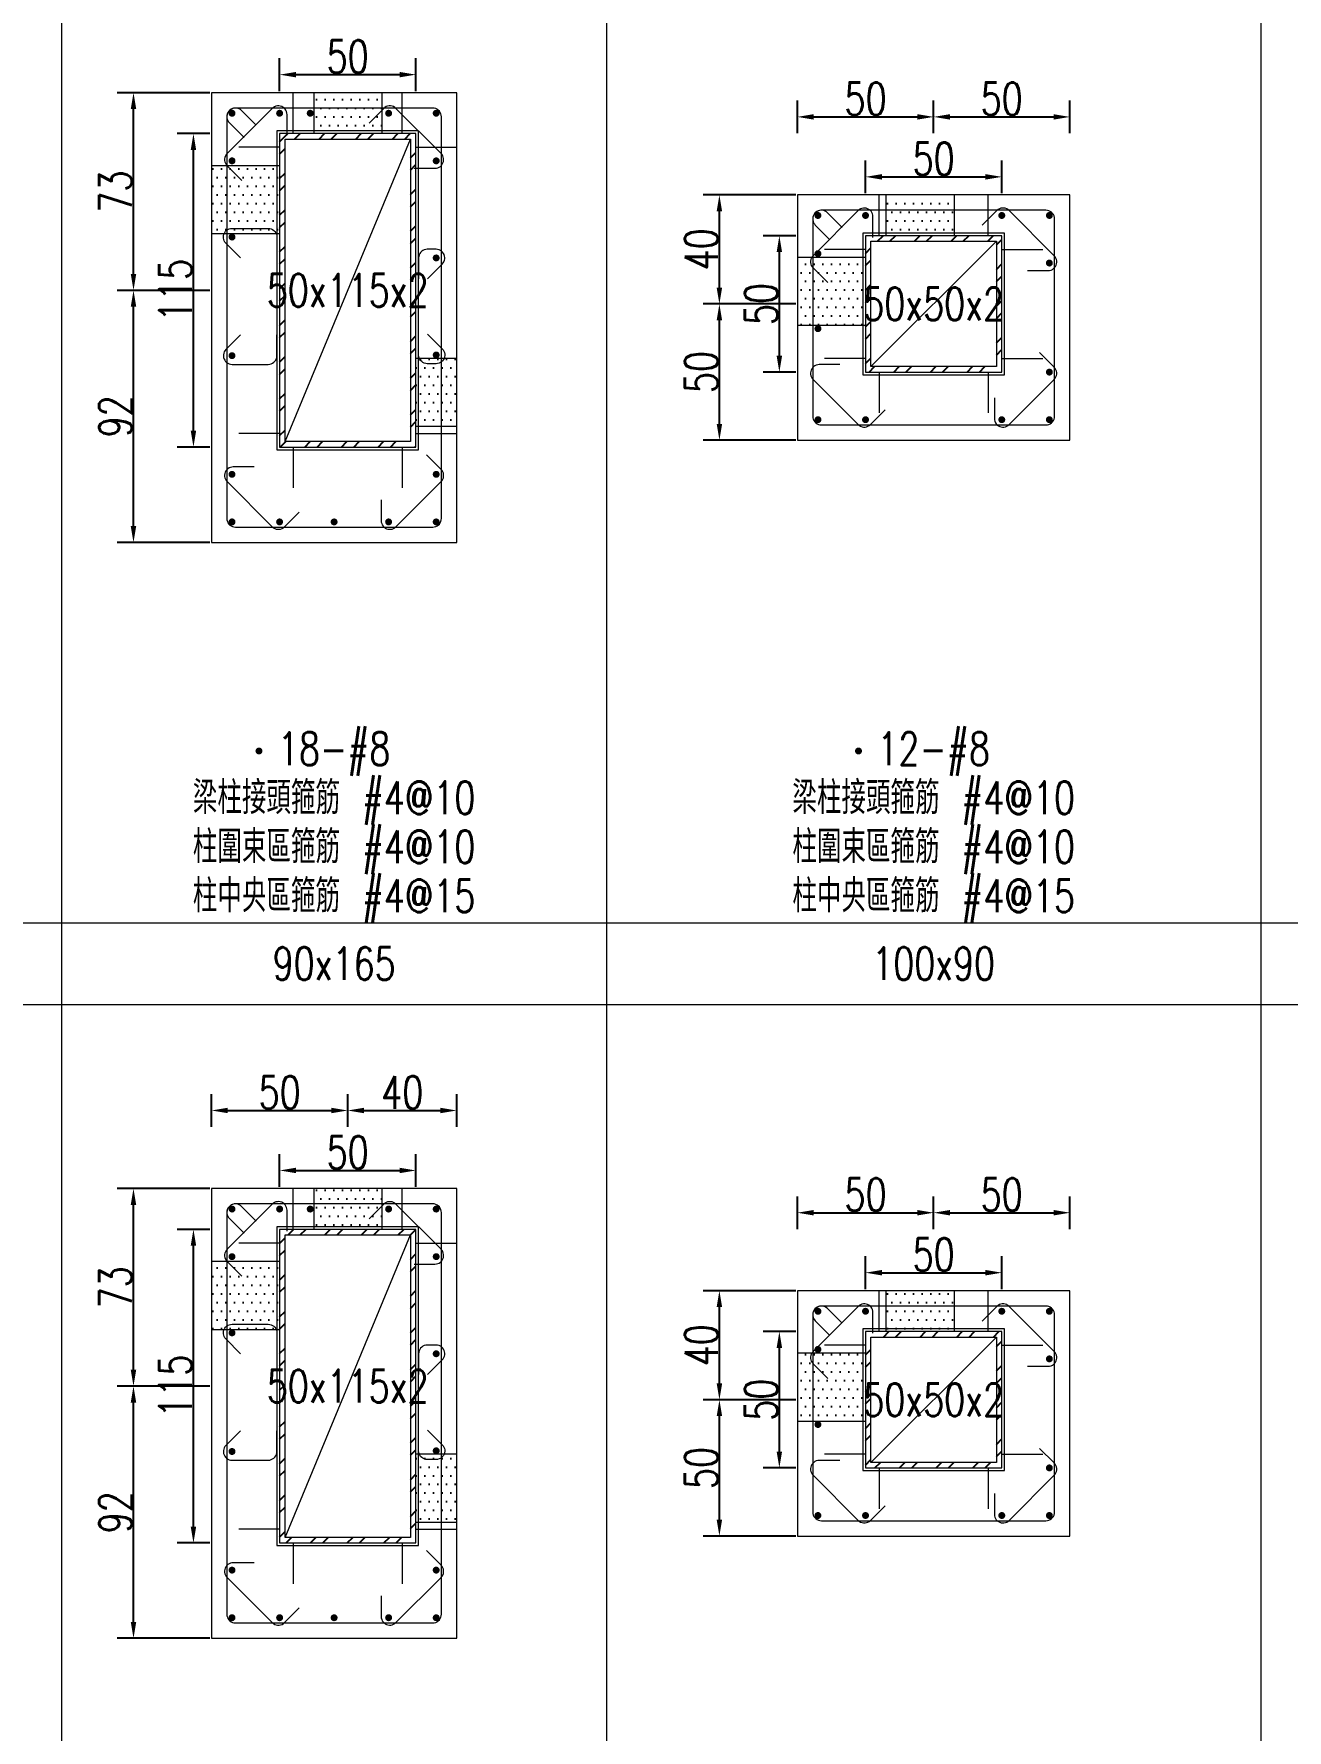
# Model space of a CAD drawing. Header units: millimetres. Extents: x 0 to 3905, y 0 to 8880.
# Drawn here: x 460 to 920, y 6568 to 7190 of the extents above; entities that cross this region are included whole.
import ezdxf
from ezdxf.enums import TextEntityAlignment as Align

# ---------------------------------------------------------------- set-up
doc = ezdxf.new("R2010")
doc.units = ezdxf.units.MM
doc.layers.get('DEFPOINTS').update_dxf_attribs({"color": 3})
for name, color, linetype in [('Hatch線', 6, 'Continuous'), ('TC-鋼粱', 132, 'Continuous'), ('主筋斷面', 2, 'Continuous'), ('文字-主筋根數', 7, 'Continuous'), ('文字-剪力筋 中央區', 7, 'Continuous'), ('文字-剪力筋-BC', 7, 'Continuous'), ('文字-剪力筋-圍束區', 7, 'Continuous'), ('文字-斷面尺寸', 7, 'Continuous'), ('文字-輔助字', 7, 'Continuous'), ('柱斷面線', 4, 'Continuous'), ('標註字', 4, 'Continuous'), ('箍筋線', 1, 'Continuous'), ('網格線', 7, 'Continuous'), ('鋼柱', 11, 'Continuous')]:
    doc.layers.add(name, color=color, linetype=linetype)
doc.styles.add('note', font='txt.shx', dxfattribs={"width": 0.75, "height": 12})
doc.styles.add('txt', font='txt.shx', dxfattribs={"height": 0.2, "bigfont": 'chineset.shx'})
doc.dimstyles.new('RCAD_DIM', dxfattribs={"dimtxt": 12, "dimasz": 6, "dimexe": 6, "dimexo": 0.625, "dimtad": 1, "dimdec": 0, "dimdsep": 46, "dimtxsty": 'note', "dimcen": 2.5, "dimclrd": 256, "dimclre": 256, "dimclrt": 256, "dimadec": 0, "dimazin": 0, "dimtfac": 1, "dimtmove": 0, "dimatfit": 3, "dimfxl": 0, "dimtolj": 1, "dimarcsym": 0})

# ---------------------------------------------------------------- blocks, each defined once
blk = doc.blocks.new('*D378')
at = {"layer": 'DEFPOINTS', "color": 0}
for p in [(600, 6773.12), (550, 6766.5), (600, 6766.5)]:
    blk.add_point(p, dxfattribs=at)
at = {"layer": '標註字', "lineweight": -2}
for p, q in [((550, 6767.12), (550, 6779.12)), ((600, 6767.12), (600, 6779.12)), ((556, 6773.12), (594, 6773.12))]:
    blk.add_line(p, q, dxfattribs=at)
at = {"layer": '標註字'}
for points in [[(556, 6774.12), (556, 6772.12), (550, 6773.12)], [(594, 6772.12), (594, 6774.12), (600, 6773.12)]]:
    blk.add_solid(points, dxfattribs=at)
at = {"layer": '標註字', "insert": (575, 6779.75), "char_height": 12, "attachment_point": 5, "style": 'note'}
blk.add_mtext('\\A1;50', dxfattribs=at)
blk = doc.blocks.new('*D379')
at = {"layer": 'DEFPOINTS', "color": 0}
for p in [(518.38, 6751.49), (525, 6751.49), (525, 6636.49)]:
    blk.add_point(p, dxfattribs=at)
at = {"layer": '標註字', "lineweight": -2}
for p, q in [((524.38, 6751.49), (512.38, 6751.49)), ((518.38, 6642.49), (518.38, 6745.49)), ((524.38, 6636.49), (512.38, 6636.49))]:
    blk.add_line(p, q, dxfattribs=at)
at = {"layer": '標註字'}
for points in [[(519.38, 6745.49), (517.38, 6745.49), (518.38, 6751.49)], [(517.38, 6642.49), (519.38, 6642.49), (518.38, 6636.49)]]:
    blk.add_solid(points, dxfattribs=at)
at = {"layer": '標註字', "insert": (511.75, 6693.99), "char_height": 12, "attachment_point": 5, "rotation": 90, "style": 'note'}
blk.add_mtext('\\A1;115', dxfattribs=at)
blk = doc.blocks.new('*D380')
at = {"layer": 'DEFPOINTS', "color": 0}
for p in [(575, 6795.12), (525, 6788.5), (575, 6788.5)]:
    blk.add_point(p, dxfattribs=at)
at = {"layer": '標註字', "lineweight": -2}
for p, q in [((525, 6789.12), (525, 6801.12)), ((575, 6789.12), (575, 6801.12)), ((531, 6795.12), (569, 6795.12))]:
    blk.add_line(p, q, dxfattribs=at)
at = {"layer": '標註字'}
for points in [[(531, 6796.12), (531, 6794.12), (525, 6795.12)], [(569, 6794.12), (569, 6796.12), (575, 6795.12)]]:
    blk.add_solid(points, dxfattribs=at)
at = {"layer": '標註字', "insert": (550, 6801.75), "char_height": 12, "attachment_point": 5, "style": 'note'}
blk.add_mtext('\\A1;50', dxfattribs=at)
blk = doc.blocks.new('*D381')
at = {"layer": 'DEFPOINTS', "color": 0}
for p in [(615, 6795.12), (575, 6788.5), (615, 6788.5)]:
    blk.add_point(p, dxfattribs=at)
at = {"layer": '標註字', "lineweight": -2}
for p, q in [((575, 6789.12), (575, 6801.12)), ((615, 6789.12), (615, 6801.12)), ((581, 6795.12), (609, 6795.12))]:
    blk.add_line(p, q, dxfattribs=at)
at = {"layer": '標註字'}
for points in [[(581, 6796.12), (581, 6794.12), (575, 6795.12)], [(609, 6794.12), (609, 6796.12), (615, 6795.12)]]:
    blk.add_solid(points, dxfattribs=at)
at = {"layer": '標註字', "insert": (595, 6801.75), "char_height": 12, "attachment_point": 5, "style": 'note'}
blk.add_mtext('\\A1;40', dxfattribs=at)
blk = doc.blocks.new('*D382')
at = {"layer": 'DEFPOINTS', "color": 0}
for p in [(496.38, 6693.99), (525, 6693.99), (525, 6601.5)]:
    blk.add_point(p, dxfattribs=at)
at = {"layer": '標註字', "lineweight": -2}
for p, q in [((524.38, 6693.99), (490.38, 6693.99)), ((496.38, 6607.5), (496.38, 6687.99)), ((524.38, 6601.5), (490.38, 6601.5))]:
    blk.add_line(p, q, dxfattribs=at)
at = {"layer": '標註字'}
for points in [[(497.38, 6687.99), (495.38, 6687.99), (496.38, 6693.99)], [(495.38, 6607.5), (497.38, 6607.5), (496.38, 6601.5)]]:
    blk.add_solid(points, dxfattribs=at)
at = {"layer": '標註字', "insert": (489.75, 6647.74), "char_height": 12, "attachment_point": 5, "rotation": 90, "style": 'note'}
blk.add_mtext('\\A1;92', dxfattribs=at)
blk = doc.blocks.new('*D383')
at = {"layer": 'DEFPOINTS', "color": 0}
for p in [(496.38, 6766.5), (525, 6766.5), (525, 6693.99)]:
    blk.add_point(p, dxfattribs=at)
at = {"layer": '標註字', "lineweight": -2}
for p, q in [((524.38, 6766.5), (490.38, 6766.5)), ((496.38, 6699.99), (496.38, 6760.5)), ((524.38, 6693.99), (490.38, 6693.99))]:
    blk.add_line(p, q, dxfattribs=at)
at = {"layer": '標註字'}
for points in [[(497.38, 6760.5), (495.38, 6760.5), (496.38, 6766.5)], [(495.38, 6699.99), (497.38, 6699.99), (496.38, 6693.99)]]:
    blk.add_solid(points, dxfattribs=at)
at = {"layer": '標註字', "insert": (489.75, 6730.24), "char_height": 12, "attachment_point": 5, "rotation": 90, "style": 'note'}
blk.add_mtext('\\A1;73', dxfattribs=at)
blk = doc.blocks.new('Circle_Filled')
at = {"const_width": 0.5}
blk.add_lwpolyline([(-0.25, 0, 1), (0.25, 0, 1)], format="xyb", close=True, dxfattribs=at)
blk = doc.blocks.new('*D384')
at = {"layer": 'DEFPOINTS', "color": 0}
for p in [(600, 7175.12), (550, 7168.5), (600, 7168.5)]:
    blk.add_point(p, dxfattribs=at)
at = {"layer": '標註字', "lineweight": -2}
for p, q in [((550, 7169.12), (550, 7181.12)), ((600, 7169.12), (600, 7181.12)), ((556, 7175.12), (594, 7175.12))]:
    blk.add_line(p, q, dxfattribs=at)
at = {"layer": '標註字'}
for points in [[(556, 7176.12), (556, 7174.12), (550, 7175.12)], [(594, 7174.12), (594, 7176.12), (600, 7175.12)]]:
    blk.add_solid(points, dxfattribs=at)
at = {"layer": '標註字', "insert": (575, 7181.75), "char_height": 12, "attachment_point": 5, "style": 'note'}
blk.add_mtext('\\A1;50', dxfattribs=at)
blk = doc.blocks.new('*D385')
at = {"layer": 'DEFPOINTS', "color": 0}
for p in [(518.38, 7153.49), (525, 7153.49), (525, 7038.49)]:
    blk.add_point(p, dxfattribs=at)
at = {"layer": '標註字', "lineweight": -2}
for p, q in [((524.38, 7153.49), (512.38, 7153.49)), ((518.38, 7044.49), (518.38, 7147.49)), ((524.38, 7038.49), (512.38, 7038.49))]:
    blk.add_line(p, q, dxfattribs=at)
at = {"layer": '標註字'}
for points in [[(519.38, 7147.49), (517.38, 7147.49), (518.38, 7153.49)], [(517.38, 7044.49), (519.38, 7044.49), (518.38, 7038.49)]]:
    blk.add_solid(points, dxfattribs=at)
at = {"layer": '標註字', "insert": (511.75, 7095.99), "char_height": 12, "attachment_point": 5, "rotation": 90, "style": 'note'}
blk.add_mtext('\\A1;115', dxfattribs=at)
blk = doc.blocks.new('*D388')
at = {"layer": 'DEFPOINTS', "color": 0}
for p in [(496.38, 7095.99), (525, 7095.99), (525, 7003.5)]:
    blk.add_point(p, dxfattribs=at)
at = {"layer": '標註字', "lineweight": -2}
for p, q in [((524.38, 7095.99), (490.38, 7095.99)), ((496.38, 7009.5), (496.38, 7089.99)), ((524.38, 7003.5), (490.38, 7003.5))]:
    blk.add_line(p, q, dxfattribs=at)
at = {"layer": '標註字'}
for points in [[(497.38, 7089.99), (495.38, 7089.99), (496.38, 7095.99)], [(495.38, 7009.5), (497.38, 7009.5), (496.38, 7003.5)]]:
    blk.add_solid(points, dxfattribs=at)
at = {"layer": '標註字', "insert": (489.75, 7049.74), "char_height": 12, "attachment_point": 5, "rotation": 90, "style": 'note'}
blk.add_mtext('\\A1;92', dxfattribs=at)
blk = doc.blocks.new('*D389')
at = {"layer": 'DEFPOINTS', "color": 0}
for p in [(496.38, 7168.5), (525, 7168.5), (525, 7095.99)]:
    blk.add_point(p, dxfattribs=at)
at = {"layer": '標註字', "lineweight": -2}
for p, q in [((524.38, 7168.5), (490.38, 7168.5)), ((496.38, 7101.99), (496.38, 7162.5)), ((524.38, 7095.99), (490.38, 7095.99))]:
    blk.add_line(p, q, dxfattribs=at)
at = {"layer": '標註字'}
for points in [[(497.38, 7162.5), (495.38, 7162.5), (496.38, 7168.5)], [(495.38, 7101.99), (497.38, 7101.99), (496.38, 7095.99)]]:
    blk.add_solid(points, dxfattribs=at)
at = {"layer": '標註字', "insert": (489.75, 7132.24), "char_height": 12, "attachment_point": 5, "rotation": 90, "style": 'note'}
blk.add_mtext('\\A1;73', dxfattribs=at)
blk = doc.blocks.new('*D510')
at = {"layer": 'DEFPOINTS', "color": 0}
for p in [(815, 6735.62), (765, 6729), (815, 6729)]:
    blk.add_point(p, dxfattribs=at)
at = {"layer": '標註字', "lineweight": -2}
for p, q in [((765, 6729.62), (765, 6741.62)), ((815, 6729.62), (815, 6741.62)), ((771, 6735.62), (809, 6735.62))]:
    blk.add_line(p, q, dxfattribs=at)
at = {"layer": '標註字'}
for points in [[(771, 6736.62), (771, 6734.62), (765, 6735.62)], [(809, 6734.62), (809, 6736.62), (815, 6735.62)]]:
    blk.add_solid(points, dxfattribs=at)
at = {"layer": '標註字', "insert": (790, 6742.25), "char_height": 12, "attachment_point": 5, "style": 'note'}
blk.add_mtext('\\A1;50', dxfattribs=at)
blk = doc.blocks.new('*D511')
at = {"layer": 'DEFPOINTS', "color": 0}
for p in [(733.38, 6714), (740, 6714), (740, 6664)]:
    blk.add_point(p, dxfattribs=at)
at = {"layer": '標註字', "lineweight": -2}
for p, q in [((739.38, 6714), (727.38, 6714)), ((733.38, 6670), (733.38, 6708)), ((739.38, 6664), (727.38, 6664))]:
    blk.add_line(p, q, dxfattribs=at)
at = {"layer": '標註字'}
for points in [[(734.38, 6708), (732.38, 6708), (733.38, 6714)], [(732.38, 6670), (734.38, 6670), (733.38, 6664)]]:
    blk.add_solid(points, dxfattribs=at)
at = {"layer": '標註字', "insert": (726.75, 6689), "char_height": 12, "attachment_point": 5, "rotation": 90, "style": 'note'}
blk.add_mtext('\\A1;50', dxfattribs=at)
blk = doc.blocks.new('*D512')
at = {"layer": 'DEFPOINTS', "color": 0}
for p in [(790, 6757.62), (740, 6751), (790, 6751)]:
    blk.add_point(p, dxfattribs=at)
at = {"layer": '標註字', "lineweight": -2}
for p, q in [((740, 6751.62), (740, 6763.62)), ((746, 6757.62), (784, 6757.62)), ((790, 6751.62), (790, 6763.62))]:
    blk.add_line(p, q, dxfattribs=at)
at = {"layer": '標註字'}
for points in [[(746, 6758.62), (746, 6756.62), (740, 6757.62)], [(784, 6756.62), (784, 6758.62), (790, 6757.62)]]:
    blk.add_solid(points, dxfattribs=at)
at = {"layer": '標註字', "insert": (765, 6764.25), "char_height": 12, "attachment_point": 5, "style": 'note'}
blk.add_mtext('\\A1;50', dxfattribs=at)
blk = doc.blocks.new('*D513')
at = {"layer": 'DEFPOINTS', "color": 0}
for p in [(840, 6757.62), (790, 6751), (840, 6751)]:
    blk.add_point(p, dxfattribs=at)
at = {"layer": '標註字', "lineweight": -2}
for p, q in [((790, 6751.62), (790, 6763.62)), ((796, 6757.62), (834, 6757.62)), ((840, 6751.62), (840, 6763.62))]:
    blk.add_line(p, q, dxfattribs=at)
at = {"layer": '標註字'}
for points in [[(796, 6758.62), (796, 6756.62), (790, 6757.62)], [(834, 6756.62), (834, 6758.62), (840, 6757.62)]]:
    blk.add_solid(points, dxfattribs=at)
at = {"layer": '標註字', "insert": (815, 6764.25), "char_height": 12, "attachment_point": 5, "style": 'note'}
blk.add_mtext('\\A1;50', dxfattribs=at)
blk = doc.blocks.new('*D514')
at = {"layer": 'DEFPOINTS', "color": 0}
for p in [(711.38, 6689), (740, 6689), (740, 6639)]:
    blk.add_point(p, dxfattribs=at)
at = {"layer": '標註字', "lineweight": -2}
for p, q in [((739.38, 6689), (705.38, 6689)), ((711.38, 6645), (711.38, 6683)), ((739.38, 6639), (705.38, 6639))]:
    blk.add_line(p, q, dxfattribs=at)
at = {"layer": '標註字'}
for points in [[(712.38, 6683), (710.38, 6683), (711.38, 6689)], [(710.38, 6645), (712.38, 6645), (711.38, 6639)]]:
    blk.add_solid(points, dxfattribs=at)
at = {"layer": '標註字', "insert": (704.75, 6664), "char_height": 12, "attachment_point": 5, "rotation": 90, "style": 'note'}
blk.add_mtext('\\A1;50', dxfattribs=at)
blk = doc.blocks.new('*D515')
at = {"layer": 'DEFPOINTS', "color": 0}
for p in [(711.38, 6729), (740, 6729), (740, 6689)]:
    blk.add_point(p, dxfattribs=at)
at = {"layer": '標註字', "lineweight": -2}
for p, q in [((739.38, 6729), (705.38, 6729)), ((711.38, 6695), (711.38, 6723)), ((739.38, 6689), (705.38, 6689))]:
    blk.add_line(p, q, dxfattribs=at)
at = {"layer": '標註字'}
for points in [[(712.38, 6723), (710.38, 6723), (711.38, 6729)], [(710.38, 6695), (712.38, 6695), (711.38, 6689)]]:
    blk.add_solid(points, dxfattribs=at)
at = {"layer": '標註字', "insert": (704.75, 6709), "char_height": 12, "attachment_point": 5, "rotation": 90, "style": 'note'}
blk.add_mtext('\\A1;40', dxfattribs=at)
blk = doc.blocks.new('*D516')
at = {"layer": 'DEFPOINTS', "color": 0}
for p in [(815, 7137.62), (765, 7131), (815, 7131)]:
    blk.add_point(p, dxfattribs=at)
at = {"layer": '標註字', "lineweight": -2}
for p, q in [((765, 7131.62), (765, 7143.62)), ((815, 7131.62), (815, 7143.62)), ((771, 7137.62), (809, 7137.62))]:
    blk.add_line(p, q, dxfattribs=at)
at = {"layer": '標註字'}
for points in [[(771, 7138.62), (771, 7136.62), (765, 7137.62)], [(809, 7136.62), (809, 7138.62), (815, 7137.62)]]:
    blk.add_solid(points, dxfattribs=at)
at = {"layer": '標註字', "insert": (790, 7144.25), "char_height": 12, "attachment_point": 5, "style": 'note'}
blk.add_mtext('\\A1;50', dxfattribs=at)
blk = doc.blocks.new('*D517')
at = {"layer": 'DEFPOINTS', "color": 0}
for p in [(733.38, 7116), (740, 7116), (740, 7066)]:
    blk.add_point(p, dxfattribs=at)
at = {"layer": '標註字', "lineweight": -2}
for p, q in [((739.38, 7116), (727.38, 7116)), ((733.38, 7072), (733.38, 7110)), ((739.38, 7066), (727.38, 7066))]:
    blk.add_line(p, q, dxfattribs=at)
at = {"layer": '標註字'}
for points in [[(734.38, 7110), (732.38, 7110), (733.38, 7116)], [(732.38, 7072), (734.38, 7072), (733.38, 7066)]]:
    blk.add_solid(points, dxfattribs=at)
at = {"layer": '標註字', "insert": (726.75, 7091), "char_height": 12, "attachment_point": 5, "rotation": 90, "style": 'note'}
blk.add_mtext('\\A1;50', dxfattribs=at)
blk = doc.blocks.new('*D518')
at = {"layer": 'DEFPOINTS', "color": 0}
for p in [(790, 7159.62), (740, 7153), (790, 7153)]:
    blk.add_point(p, dxfattribs=at)
at = {"layer": '標註字', "lineweight": -2}
for p, q in [((740, 7153.62), (740, 7165.62)), ((790, 7153.62), (790, 7165.62)), ((746, 7159.62), (784, 7159.62))]:
    blk.add_line(p, q, dxfattribs=at)
at = {"layer": '標註字'}
for points in [[(746, 7160.62), (746, 7158.62), (740, 7159.62)], [(784, 7158.62), (784, 7160.62), (790, 7159.62)]]:
    blk.add_solid(points, dxfattribs=at)
at = {"layer": '標註字', "insert": (765, 7166.25), "char_height": 12, "attachment_point": 5, "style": 'note'}
blk.add_mtext('\\A1;50', dxfattribs=at)
blk = doc.blocks.new('*D519')
at = {"layer": 'DEFPOINTS', "color": 0}
for p in [(840, 7159.62), (790, 7153), (840, 7153)]:
    blk.add_point(p, dxfattribs=at)
at = {"layer": '標註字', "lineweight": -2}
for p, q in [((790, 7153.62), (790, 7165.62)), ((840, 7153.62), (840, 7165.62)), ((796, 7159.62), (834, 7159.62))]:
    blk.add_line(p, q, dxfattribs=at)
at = {"layer": '標註字'}
for points in [[(796, 7160.62), (796, 7158.62), (790, 7159.62)], [(834, 7158.62), (834, 7160.62), (840, 7159.62)]]:
    blk.add_solid(points, dxfattribs=at)
at = {"layer": '標註字', "insert": (815, 7166.25), "char_height": 12, "attachment_point": 5, "style": 'note'}
blk.add_mtext('\\A1;50', dxfattribs=at)
blk = doc.blocks.new('*D520')
at = {"layer": 'DEFPOINTS', "color": 0}
for p in [(711.38, 7091), (740, 7091), (740, 7041)]:
    blk.add_point(p, dxfattribs=at)
at = {"layer": '標註字', "lineweight": -2}
for p, q in [((739.38, 7091), (705.38, 7091)), ((711.38, 7047), (711.38, 7085)), ((739.38, 7041), (705.38, 7041))]:
    blk.add_line(p, q, dxfattribs=at)
at = {"layer": '標註字'}
for points in [[(712.38, 7085), (710.38, 7085), (711.38, 7091)], [(710.38, 7047), (712.38, 7047), (711.38, 7041)]]:
    blk.add_solid(points, dxfattribs=at)
at = {"layer": '標註字', "insert": (704.75, 7066), "char_height": 12, "attachment_point": 5, "rotation": 90, "style": 'note'}
blk.add_mtext('\\A1;50', dxfattribs=at)
blk = doc.blocks.new('*D521')
at = {"layer": 'DEFPOINTS', "color": 0}
for p in [(711.38, 7131), (740, 7131), (740, 7091)]:
    blk.add_point(p, dxfattribs=at)
at = {"layer": '標註字', "lineweight": -2}
for p, q in [((739.38, 7131), (705.38, 7131)), ((711.38, 7097), (711.38, 7125)), ((739.38, 7091), (705.38, 7091))]:
    blk.add_line(p, q, dxfattribs=at)
at = {"layer": '標註字'}
for points in [[(712.38, 7125), (710.38, 7125), (711.38, 7131)], [(710.38, 7097), (712.38, 7097), (711.38, 7091)]]:
    blk.add_solid(points, dxfattribs=at)
at = {"layer": '標註字', "insert": (704.75, 7111), "char_height": 12, "attachment_point": 5, "rotation": 90, "style": 'note'}
blk.add_mtext('\\A1;40', dxfattribs=at)

msp = doc.modelspace()

# ---------------------------------------------------------------- hatches: boundary and pattern name
at = {"layer": 'Hatch線'}
h = msp.add_hatch(dxfattribs=at)
h.set_pattern_fill('ANSI32', color=256, style=0)
h.paths.add_polyline_path([(550, 7038.49), (600, 7038.49), (600, 7153.49), (550, 7153.49)], flags=17)
h.paths.add_polyline_path([(552, 7040.49), (552, 7151.49), (598, 7151.49), (598, 7040.49)])
h = msp.add_hatch(dxfattribs=at)
h.set_pattern_fill('ANSI32', color=256, style=0)
h.paths.add_polyline_path([(765, 7066), (815, 7066), (815, 7116), (765, 7116)], flags=17)
h.paths.add_polyline_path([(767, 7068), (767, 7114), (813, 7114), (813, 7068)])
h = msp.add_hatch(dxfattribs=at)
h.set_pattern_fill('ANSI32', color=256, style=0)
h.paths.add_polyline_path([(550, 6636.49), (600, 6636.49), (600, 6751.49), (550, 6751.49)], flags=17)
h.paths.add_polyline_path([(552, 6638.49), (552, 6749.49), (598, 6749.49), (598, 6638.49)])
h = msp.add_hatch(dxfattribs=at)
h.set_pattern_fill('ANSI32', color=256, style=0)
h.paths.add_polyline_path([(765, 6664), (815, 6664), (815, 6714), (765, 6714)], flags=17)
h.paths.add_polyline_path([(767, 6666), (767, 6712), (813, 6712), (813, 6666)])
at = {"layer": 'TC-鋼粱'}
h = msp.add_hatch(dxfattribs=at)
h.set_pattern_fill('DOTS', color=256, scale=2, style=0)
h.paths.add_polyline_path([(587.5, 7168.5), (562.5, 7168.5), (562.5, 7153.49), (587.5, 7153.49)], flags=17)
h = msp.add_hatch(dxfattribs=at)
h.set_pattern_fill('DOTS', color=256, scale=2, style=0)
h.paths.add_polyline_path([(525, 7141.81), (525, 7116.81), (550, 7116.81), (550, 7141.81)], flags=17)
h = msp.add_hatch(dxfattribs=at)
h.set_pattern_fill('DOTS', color=256, scale=2, style=0)
h.paths.add_polyline_path([(797.5, 7131), (772.5, 7131), (772.5, 7116), (797.5, 7116)], flags=17)
h = msp.add_hatch(dxfattribs=at)
h.set_pattern_fill('DOTS', color=256, scale=2, style=0)
h.paths.add_polyline_path([(740, 7108.19), (740, 7083.19), (765, 7083.19), (765, 7108.19)], flags=17)
h = msp.add_hatch(dxfattribs=at)
h.set_pattern_fill('DOTS', color=256, scale=2, style=0)
h.paths.add_polyline_path([(615, 7046), (615, 7071), (600, 7071), (600, 7046)], flags=17)
h = msp.add_hatch(dxfattribs=at)
h.set_pattern_fill('DOTS', color=256, scale=2, style=0)
h.paths.add_polyline_path([(587.5, 6766.5), (562.5, 6766.5), (562.5, 6751.49), (587.5, 6751.49)], flags=17)
h = msp.add_hatch(dxfattribs=at)
h.set_pattern_fill('DOTS', color=256, scale=2, style=0)
h.paths.add_polyline_path([(525, 6739.81), (525, 6714.81), (550, 6714.81), (550, 6739.81)], flags=17)
h = msp.add_hatch(dxfattribs=at)
h.set_pattern_fill('DOTS', color=256, scale=2, style=0)
h.paths.add_polyline_path([(797.5, 6729), (772.5, 6729), (772.5, 6714), (797.5, 6714)], flags=17)
h = msp.add_hatch(dxfattribs=at)
h.set_pattern_fill('DOTS', color=256, scale=2, style=0)
h.paths.add_polyline_path([(740, 6706.19), (740, 6681.19), (765, 6681.19), (765, 6706.19)], flags=17)
h = msp.add_hatch(dxfattribs=at)
h.set_pattern_fill('DOTS', color=256, scale=2, style=0)
h.paths.add_polyline_path([(615, 6644), (615, 6669), (600, 6669), (600, 6644)], flags=17)

# ---------------------------------------------------------------- linework, layer by layer
at = {"layer": 'DEFPOINTS', "lineweight": 5}
for points in [[(555, 7153.49), (555, 7168.49)], [(595, 7153.49), (595, 7168.49)], [(550, 7037.49), (601, 7037.49), (601, 7154.49), (549, 7154.49), (549, 7037.49), (550, 7037.49)], [(552, 7040.49), (598, 7151.49)], [(550, 7148.49), (535, 7148.49)], [(600, 7148.49), (615, 7148.49)], [(770, 7116), (770, 7131)], [(810, 7116), (810, 7131)], [(765, 7065), (816, 7065), (816, 7117), (764, 7117), (764, 7065), (765, 7065)], [(767, 7068), (813, 7114)], [(765, 7111), (750, 7111)], [(815, 7111), (830, 7111)], [(765, 7071), (750, 7071)], [(815, 7071), (830, 7071)], [(770, 7066), (770, 7051)], [(810, 7066), (810, 7051)], [(550, 7043.49), (535, 7043.49)], [(555, 7038.49), (555, 7023.49)], [(595, 7038.49), (595, 7023.49)], [(600, 7043.49), (615, 7043.49)], [(555, 6751.49), (555, 6766.49)], [(595, 6751.49), (595, 6766.49)], [(550, 6635.49), (601, 6635.49), (601, 6752.49), (549, 6752.49), (549, 6635.49), (550, 6635.49)], [(550, 6746.49), (535, 6746.49)], [(552, 6638.49), (598, 6749.49)], [(600, 6746.49), (615, 6746.49)], [(770, 6714), (770, 6729)], [(810, 6714), (810, 6729)], [(765, 6663), (816, 6663), (816, 6715), (764, 6715), (764, 6663), (765, 6663)], [(765, 6709), (750, 6709)], [(767, 6666), (813, 6712)], [(815, 6709), (830, 6709)], [(765, 6669), (750, 6669)], [(815, 6669), (830, 6669)], [(770, 6664), (770, 6649)], [(810, 6664), (810, 6649)], [(550, 6641.49), (535, 6641.49)], [(600, 6641.49), (615, 6641.49)], [(555, 6636.49), (555, 6621.49)], [(595, 6636.49), (595, 6621.49)]]:
    msp.add_lwpolyline(points, dxfattribs=at)
at = {"layer": 'TC-鋼粱', "lineweight": 5}
for points in [[(562.5, 7168.5), (562.5, 7153.49)], [(587.5, 7168.5), (587.5, 7153.49)], [(525, 7141.81), (550, 7141.81)], [(772.5, 7131), (772.5, 7116)], [(797.5, 7131), (797.5, 7116)], [(525, 7116.81), (550, 7116.81)], [(740, 7108.19), (765, 7108.19)], [(740, 7083.19), (765, 7083.19)], [(615, 7071), (600, 7071)], [(615, 7046), (600, 7046)], [(562.5, 6766.5), (562.5, 6751.49)], [(587.5, 6766.5), (587.5, 6751.49)], [(525, 6739.81), (550, 6739.81)], [(772.5, 6729), (772.5, 6714)], [(797.5, 6729), (797.5, 6714)], [(525, 6714.81), (550, 6714.81)], [(740, 6706.19), (765, 6706.19)], [(740, 6681.19), (765, 6681.19)], [(615, 6669), (600, 6669)], [(615, 6644), (600, 6644)]]:
    msp.add_lwpolyline(points, dxfattribs=at)
at = {"layer": '柱斷面線', "lineweight": 5}
for points in [[(525, 7003.5), (615, 7003.5), (615, 7168.5), (525, 7168.5), (525, 7003.5)], [(740, 7041), (840, 7041), (840, 7131), (740, 7131), (740, 7041)], [(525, 6601.5), (615, 6601.5), (615, 6766.5), (525, 6766.5), (525, 6601.5)], [(740, 6639), (840, 6639), (840, 6729), (740, 6729), (740, 6639)]]:
    msp.add_lwpolyline(points, dxfattribs=at)
at = {"layer": '箍筋線', "lineweight": 5}
for points in [[(552.73, 7152.89), (552.73, 7160.51), (552.68, 7161.04), (552.55, 7161.56), (552.33, 7162.05), (552.03, 7162.49), (551.67, 7162.88), (551.24, 7163.2), (550.77, 7163.44), (550.26, 7163.61), (549.73, 7163.68), (549.2, 7163.67), (548.67, 7163.56), (548.17, 7163.37), (547.71, 7163.1), (547.31, 7162.76), (530.74, 7146.19), (530.39, 7145.77), (530.11, 7145.29), (529.92, 7144.77), (529.83, 7144.23), (529.83, 7143.67), (529.92, 7143.13), (530.11, 7142.61), (530.39, 7142.13), (530.74, 7141.7), (536.13, 7136.32)], [(541.44, 7156.55), (536.06, 7161.94), (535.65, 7162.28), (535.19, 7162.55), (534.69, 7162.74), (534.17, 7162.85), (533.63, 7162.86), (533.1, 7162.79), (532.59, 7162.62), (532.12, 7162.38), (531.69, 7162.06), (531.33, 7161.67), (531.03, 7161.23), (530.81, 7160.74), (530.68, 7160.22), (530.63, 7159.69), (530.63, 7012.31), (530.68, 7011.76), (530.83, 7011.22), (531.06, 7010.72), (531.38, 7010.27), (531.77, 7009.88), (532.22, 7009.56), (532.72, 7009.33), (533.26, 7009.18), (533.81, 7009.14), (606.19, 7009.14), (606.74, 7009.18), (607.28, 7009.33), (607.78, 7009.56), (608.23, 7009.88), (608.62, 7010.27), (608.94, 7010.72), (609.17, 7011.22), (609.32, 7011.76), (609.37, 7012.31), (609.37, 7159.69), (609.32, 7160.24), (609.17, 7160.78), (608.94, 7161.28), (608.62, 7161.73), (608.23, 7162.12), (607.78, 7162.44), (607.28, 7162.67), (606.74, 7162.82), (606.19, 7162.86), (533.81, 7162.86), (533.28, 7162.82), (532.76, 7162.69), (532.27, 7162.47), (531.83, 7162.17), (531.44, 7161.81), (531.12, 7161.38), (530.88, 7160.91), (530.71, 7160.4), (530.64, 7159.87), (530.65, 7159.33), (530.76, 7158.81), (530.95, 7158.31), (531.22, 7157.85), (531.56, 7157.44), (536.95, 7152.06)], [(599.39, 7140.77), (607.01, 7140.77), (607.54, 7140.82), (608.06, 7140.95), (608.55, 7141.17), (608.99, 7141.47), (609.38, 7141.83), (609.7, 7142.26), (609.94, 7142.73), (610.11, 7143.24), (610.18, 7143.77), (610.17, 7144.3), (610.06, 7144.83), (609.87, 7145.33), (609.6, 7145.79), (609.26, 7146.19), (592.69, 7162.76), (592.27, 7163.11), (591.79, 7163.39), (591.27, 7163.58), (590.73, 7163.67), (590.17, 7163.67), (589.63, 7163.58), (589.11, 7163.39), (588.63, 7163.11), (588.2, 7162.76), (582.82, 7157.37)], [(767.73, 7115.39), (767.73, 7123.01), (767.68, 7123.54), (767.55, 7124.06), (767.33, 7124.55), (767.03, 7124.99), (766.67, 7125.38), (766.24, 7125.7), (765.77, 7125.94), (765.26, 7126.11), (764.73, 7126.18), (764.2, 7126.17), (763.67, 7126.06), (763.17, 7125.87), (762.71, 7125.6), (762.31, 7125.26), (745.74, 7108.69), (745.39, 7108.27), (745.11, 7107.79), (744.92, 7107.27), (744.83, 7106.73), (744.83, 7106.17), (744.92, 7105.63), (745.11, 7105.11), (745.39, 7104.63), (745.74, 7104.2), (751.13, 7098.82)], [(756.44, 7119.05), (751.06, 7124.44), (750.65, 7124.78), (750.19, 7125.05), (749.69, 7125.24), (749.17, 7125.35), (748.63, 7125.36), (748.1, 7125.29), (747.59, 7125.12), (747.12, 7124.88), (746.69, 7124.56), (746.33, 7124.17), (746.03, 7123.73), (745.81, 7123.24), (745.68, 7122.72), (745.63, 7122.19), (745.63, 7049.81), (745.68, 7049.26), (745.83, 7048.72), (746.06, 7048.22), (746.38, 7047.77), (746.77, 7047.38), (747.22, 7047.06), (747.72, 7046.83), (748.26, 7046.68), (748.81, 7046.63), (831.19, 7046.63), (831.74, 7046.68), (832.28, 7046.83), (832.78, 7047.06), (833.23, 7047.38), (833.62, 7047.77), (833.94, 7048.22), (834.17, 7048.72), (834.32, 7049.26), (834.37, 7049.81), (834.37, 7122.19), (834.32, 7122.74), (834.17, 7123.28), (833.94, 7123.78), (833.62, 7124.23), (833.23, 7124.62), (832.78, 7124.94), (832.28, 7125.17), (831.74, 7125.32), (831.19, 7125.37), (748.81, 7125.37), (748.28, 7125.32), (747.76, 7125.19), (747.27, 7124.97), (746.83, 7124.67), (746.44, 7124.31), (746.12, 7123.88), (745.88, 7123.41), (745.71, 7122.9), (745.64, 7122.37), (745.65, 7121.83), (745.76, 7121.31), (745.95, 7120.81), (746.22, 7120.35), (746.56, 7119.94), (751.95, 7114.56)], [(824.39, 7103.27), (832.01, 7103.27), (832.54, 7103.32), (833.06, 7103.45), (833.55, 7103.67), (833.99, 7103.97), (834.38, 7104.33), (834.7, 7104.76), (834.94, 7105.23), (835.11, 7105.74), (835.18, 7106.27), (835.17, 7106.8), (835.06, 7107.33), (834.87, 7107.83), (834.6, 7108.29), (834.26, 7108.69), (817.69, 7125.26), (817.27, 7125.61), (816.79, 7125.89), (816.27, 7126.08), (815.73, 7126.17), (815.17, 7126.17), (814.63, 7126.08), (814.11, 7125.89), (813.63, 7125.61), (813.2, 7125.26), (807.82, 7119.87)], [(535.68, 7107.9), (530.29, 7113.29), (529.95, 7113.7), (529.68, 7114.16), (529.49, 7114.66), (529.38, 7115.18), (529.37, 7115.71), (529.44, 7116.24), (529.61, 7116.75), (529.85, 7117.22), (530.17, 7117.65), (530.56, 7118.02), (531, 7118.31), (531.49, 7118.53), (532.01, 7118.67), (532.54, 7118.71), (545.83, 7118.71), (546.38, 7118.66), (546.91, 7118.52), (547.41, 7118.28), (547.87, 7117.97), (548.26, 7117.58), (548.57, 7117.12), (548.81, 7116.62), (548.95, 7116.09), (549, 7115.54), (549, 7107.92)], [(604.32, 7100.25), (609.71, 7105.64), (610.05, 7106.05), (610.32, 7106.51), (610.51, 7107.01), (610.62, 7107.53), (610.63, 7108.06), (610.56, 7108.59), (610.39, 7109.1), (610.15, 7109.57), (609.83, 7110), (609.44, 7110.37), (609, 7110.66), (608.51, 7110.88), (607.99, 7111.02), (607.46, 7111.06), (604.17, 7111.06), (603.62, 7111.01), (603.09, 7110.87), (602.59, 7110.63), (602.13, 7110.32), (601.74, 7109.93), (601.43, 7109.47), (601.19, 7108.97), (601.05, 7108.44), (601, 7107.88), (601, 7100.26)], [(535.68, 7079.65), (530.29, 7074.26), (529.95, 7073.85), (529.68, 7073.4), (529.49, 7072.9), (529.38, 7072.37), (529.37, 7071.84), (529.44, 7071.31), (529.61, 7070.8), (529.85, 7070.33), (530.17, 7069.9), (530.56, 7069.54), (531, 7069.24), (531.49, 7069.02), (532.01, 7068.89), (532.54, 7068.84), (545.83, 7068.84), (546.38, 7068.89), (546.91, 7069.03), (547.41, 7069.27), (547.87, 7069.59), (548.26, 7069.98), (548.57, 7070.43), (548.81, 7070.93), (548.95, 7071.47), (549, 7072.02), (549, 7079.64)], [(604.32, 7079.9), (609.71, 7074.51), (610.05, 7074.11), (610.32, 7073.65), (610.51, 7073.15), (610.62, 7072.63), (610.63, 7072.09), (610.56, 7071.56), (610.39, 7071.05), (610.15, 7070.58), (609.83, 7070.15), (609.44, 7069.79), (609, 7069.49), (608.51, 7069.27), (607.99, 7069.14), (607.46, 7069.09), (604.17, 7069.09), (603.62, 7069.14), (603.09, 7069.29), (602.59, 7069.52), (602.13, 7069.84), (601.74, 7070.23), (601.43, 7070.68), (601.19, 7071.18), (601.05, 7071.72), (601, 7072.27), (601, 7079.89)], [(755.61, 7068.73), (747.99, 7068.73), (747.46, 7068.68), (746.94, 7068.55), (746.45, 7068.33), (746.01, 7068.03), (745.62, 7067.67), (745.3, 7067.24), (745.06, 7066.77), (744.89, 7066.26), (744.82, 7065.73), (744.83, 7065.2), (744.94, 7064.67), (745.13, 7064.17), (745.4, 7063.71), (745.74, 7063.31), (762.31, 7046.74), (762.73, 7046.39), (763.21, 7046.11), (763.73, 7045.92), (764.27, 7045.83), (764.83, 7045.83), (765.37, 7045.92), (765.89, 7046.11), (766.37, 7046.39), (766.8, 7046.74), (772.18, 7052.13)], [(812.27, 7056.61), (812.27, 7048.99), (812.32, 7048.46), (812.45, 7047.94), (812.67, 7047.45), (812.97, 7047.01), (813.33, 7046.62), (813.76, 7046.3), (814.23, 7046.06), (814.74, 7045.89), (815.27, 7045.82), (815.8, 7045.83), (816.33, 7045.94), (816.83, 7046.13), (817.29, 7046.4), (817.69, 7046.74), (834.26, 7063.31), (834.61, 7063.73), (834.89, 7064.21), (835.08, 7064.73), (835.17, 7065.27), (835.17, 7065.83), (835.08, 7066.37), (834.89, 7066.89), (834.61, 7067.37), (834.26, 7067.8), (828.87, 7073.18)], [(587.27, 7019.11), (587.27, 7011.49), (587.32, 7010.96), (587.45, 7010.44), (587.67, 7009.95), (587.97, 7009.51), (588.33, 7009.12), (588.76, 7008.8), (589.23, 7008.56), (589.74, 7008.39), (590.27, 7008.32), (590.8, 7008.33), (591.33, 7008.44), (591.83, 7008.63), (592.29, 7008.9), (592.69, 7009.24), (609.26, 7025.81), (609.61, 7026.23), (609.89, 7026.71), (610.08, 7027.23), (610.17, 7027.77), (610.17, 7028.33), (610.08, 7028.87), (609.89, 7029.39), (609.61, 7029.87), (609.26, 7030.3), (603.87, 7035.68)], [(540.61, 7031.23), (532.99, 7031.23), (532.46, 7031.18), (531.94, 7031.05), (531.45, 7030.83), (531.01, 7030.53), (530.62, 7030.17), (530.3, 7029.74), (530.06, 7029.27), (529.89, 7028.76), (529.82, 7028.23), (529.83, 7027.7), (529.94, 7027.17), (530.13, 7026.67), (530.4, 7026.21), (530.74, 7025.81), (547.31, 7009.24), (547.73, 7008.89), (548.21, 7008.61), (548.73, 7008.42), (549.27, 7008.33), (549.83, 7008.33), (550.37, 7008.42), (550.89, 7008.61), (551.37, 7008.89), (551.8, 7009.24), (557.18, 7014.63)], [(552.73, 6750.89), (552.73, 6758.51), (552.68, 6759.04), (552.55, 6759.56), (552.33, 6760.05), (552.03, 6760.49), (551.67, 6760.88), (551.24, 6761.2), (550.77, 6761.44), (550.26, 6761.61), (549.73, 6761.68), (549.2, 6761.67), (548.67, 6761.56), (548.17, 6761.37), (547.71, 6761.1), (547.31, 6760.76), (530.74, 6744.19), (530.39, 6743.77), (530.11, 6743.29), (529.92, 6742.77), (529.83, 6742.23), (529.83, 6741.67), (529.92, 6741.13), (530.11, 6740.61), (530.39, 6740.13), (530.74, 6739.7), (536.13, 6734.32)], [(541.44, 6754.55), (536.06, 6759.94), (535.65, 6760.28), (535.19, 6760.55), (534.69, 6760.74), (534.17, 6760.85), (533.63, 6760.86), (533.1, 6760.79), (532.59, 6760.62), (532.12, 6760.38), (531.69, 6760.06), (531.33, 6759.67), (531.03, 6759.23), (530.81, 6758.74), (530.68, 6758.22), (530.63, 6757.69), (530.63, 6610.31), (530.68, 6609.76), (530.83, 6609.22), (531.06, 6608.72), (531.38, 6608.27), (531.77, 6607.88), (532.22, 6607.56), (532.72, 6607.33), (533.26, 6607.18), (533.81, 6607.14), (606.19, 6607.14), (606.74, 6607.18), (607.28, 6607.33), (607.78, 6607.56), (608.23, 6607.88), (608.62, 6608.27), (608.94, 6608.72), (609.17, 6609.22), (609.32, 6609.76), (609.37, 6610.31), (609.37, 6757.69), (609.32, 6758.24), (609.17, 6758.78), (608.94, 6759.28), (608.62, 6759.73), (608.23, 6760.12), (607.78, 6760.44), (607.28, 6760.67), (606.74, 6760.82), (606.19, 6760.86), (533.81, 6760.86), (533.28, 6760.82), (532.76, 6760.69), (532.27, 6760.47), (531.83, 6760.17), (531.44, 6759.81), (531.12, 6759.38), (530.88, 6758.91), (530.71, 6758.4), (530.64, 6757.87), (530.65, 6757.33), (530.76, 6756.81), (530.95, 6756.31), (531.22, 6755.85), (531.56, 6755.44), (536.95, 6750.06)], [(599.39, 6738.77), (607.01, 6738.77), (607.54, 6738.82), (608.06, 6738.95), (608.55, 6739.17), (608.99, 6739.47), (609.38, 6739.83), (609.7, 6740.26), (609.94, 6740.73), (610.11, 6741.24), (610.18, 6741.77), (610.17, 6742.3), (610.06, 6742.83), (609.87, 6743.33), (609.6, 6743.79), (609.26, 6744.19), (592.69, 6760.76), (592.27, 6761.11), (591.79, 6761.39), (591.27, 6761.58), (590.73, 6761.67), (590.17, 6761.67), (589.63, 6761.58), (589.11, 6761.39), (588.63, 6761.11), (588.2, 6760.76), (582.82, 6755.37)], [(767.73, 6713.39), (767.73, 6721.01), (767.68, 6721.54), (767.55, 6722.06), (767.33, 6722.55), (767.03, 6722.99), (766.67, 6723.38), (766.24, 6723.7), (765.77, 6723.94), (765.26, 6724.11), (764.73, 6724.18), (764.2, 6724.17), (763.67, 6724.06), (763.17, 6723.87), (762.71, 6723.6), (762.31, 6723.26), (745.74, 6706.69), (745.39, 6706.27), (745.11, 6705.79), (744.92, 6705.27), (744.83, 6704.73), (744.83, 6704.17), (744.92, 6703.63), (745.11, 6703.11), (745.39, 6702.63), (745.74, 6702.2), (751.13, 6696.82)], [(756.44, 6717.05), (751.06, 6722.44), (750.65, 6722.78), (750.19, 6723.05), (749.69, 6723.24), (749.17, 6723.35), (748.63, 6723.36), (748.1, 6723.29), (747.59, 6723.12), (747.12, 6722.88), (746.69, 6722.56), (746.33, 6722.17), (746.03, 6721.73), (745.81, 6721.24), (745.68, 6720.72), (745.63, 6720.19), (745.63, 6647.81), (745.68, 6647.26), (745.83, 6646.72), (746.06, 6646.22), (746.38, 6645.77), (746.77, 6645.38), (747.22, 6645.06), (747.72, 6644.83), (748.26, 6644.68), (748.81, 6644.63), (831.19, 6644.63), (831.74, 6644.68), (832.28, 6644.83), (832.78, 6645.06), (833.23, 6645.38), (833.62, 6645.77), (833.94, 6646.22), (834.17, 6646.72), (834.32, 6647.26), (834.37, 6647.81), (834.37, 6720.19), (834.32, 6720.74), (834.17, 6721.28), (833.94, 6721.78), (833.62, 6722.23), (833.23, 6722.62), (832.78, 6722.94), (832.28, 6723.17), (831.74, 6723.32), (831.19, 6723.37), (748.81, 6723.37), (748.28, 6723.32), (747.76, 6723.19), (747.27, 6722.97), (746.83, 6722.67), (746.44, 6722.31), (746.12, 6721.88), (745.88, 6721.41), (745.71, 6720.9), (745.64, 6720.37), (745.65, 6719.83), (745.76, 6719.31), (745.95, 6718.81), (746.22, 6718.35), (746.56, 6717.94), (751.95, 6712.56)], [(824.39, 6701.27), (832.01, 6701.27), (832.54, 6701.32), (833.06, 6701.45), (833.55, 6701.67), (833.99, 6701.97), (834.38, 6702.33), (834.7, 6702.76), (834.94, 6703.23), (835.11, 6703.74), (835.18, 6704.27), (835.17, 6704.8), (835.06, 6705.33), (834.87, 6705.83), (834.6, 6706.29), (834.26, 6706.69), (817.69, 6723.26), (817.27, 6723.61), (816.79, 6723.89), (816.27, 6724.08), (815.73, 6724.17), (815.17, 6724.17), (814.63, 6724.08), (814.11, 6723.89), (813.63, 6723.61), (813.2, 6723.26), (807.82, 6717.87)], [(535.68, 6705.9), (530.29, 6711.29), (529.95, 6711.7), (529.68, 6712.16), (529.49, 6712.66), (529.38, 6713.18), (529.37, 6713.71), (529.44, 6714.24), (529.61, 6714.75), (529.85, 6715.22), (530.17, 6715.65), (530.56, 6716.02), (531, 6716.31), (531.49, 6716.53), (532.01, 6716.67), (532.54, 6716.71), (545.83, 6716.71), (546.38, 6716.66), (546.91, 6716.52), (547.41, 6716.28), (547.87, 6715.97), (548.26, 6715.58), (548.57, 6715.12), (548.81, 6714.62), (548.95, 6714.09), (549, 6713.54), (549, 6705.92)], [(604.32, 6698.25), (609.71, 6703.64), (610.05, 6704.05), (610.32, 6704.51), (610.51, 6705.01), (610.62, 6705.53), (610.63, 6706.06), (610.56, 6706.59), (610.39, 6707.1), (610.15, 6707.57), (609.83, 6708), (609.44, 6708.37), (609, 6708.66), (608.51, 6708.88), (607.99, 6709.02), (607.46, 6709.06), (604.17, 6709.06), (603.62, 6709.01), (603.09, 6708.87), (602.59, 6708.63), (602.13, 6708.32), (601.74, 6707.93), (601.43, 6707.47), (601.19, 6706.97), (601.05, 6706.44), (601, 6705.88), (601, 6698.26)], [(535.68, 6677.65), (530.29, 6672.26), (529.95, 6671.85), (529.68, 6671.4), (529.49, 6670.9), (529.38, 6670.37), (529.37, 6669.84), (529.44, 6669.31), (529.61, 6668.8), (529.85, 6668.33), (530.17, 6667.9), (530.56, 6667.54), (531, 6667.24), (531.49, 6667.02), (532.01, 6666.89), (532.54, 6666.84), (545.83, 6666.84), (546.38, 6666.89), (546.91, 6667.03), (547.41, 6667.27), (547.87, 6667.59), (548.26, 6667.98), (548.57, 6668.43), (548.81, 6668.93), (548.95, 6669.47), (549, 6670.02), (549, 6677.64)], [(604.32, 6677.9), (609.71, 6672.51), (610.05, 6672.11), (610.32, 6671.65), (610.51, 6671.15), (610.62, 6670.63), (610.63, 6670.09), (610.56, 6669.56), (610.39, 6669.05), (610.15, 6668.58), (609.83, 6668.15), (609.44, 6667.79), (609, 6667.49), (608.51, 6667.27), (607.99, 6667.14), (607.46, 6667.09), (604.17, 6667.09), (603.62, 6667.14), (603.09, 6667.29), (602.59, 6667.52), (602.13, 6667.84), (601.74, 6668.23), (601.43, 6668.68), (601.19, 6669.18), (601.05, 6669.72), (601, 6670.27), (601, 6677.89)], [(812.27, 6654.61), (812.27, 6646.99), (812.32, 6646.46), (812.45, 6645.94), (812.67, 6645.45), (812.97, 6645.01), (813.33, 6644.62), (813.76, 6644.3), (814.23, 6644.06), (814.74, 6643.89), (815.27, 6643.82), (815.8, 6643.83), (816.33, 6643.94), (816.83, 6644.13), (817.29, 6644.4), (817.69, 6644.74), (834.26, 6661.31), (834.61, 6661.73), (834.89, 6662.21), (835.08, 6662.73), (835.17, 6663.27), (835.17, 6663.83), (835.08, 6664.37), (834.89, 6664.89), (834.61, 6665.37), (834.26, 6665.8), (828.87, 6671.18)], [(755.61, 6666.73), (747.99, 6666.73), (747.46, 6666.68), (746.94, 6666.55), (746.45, 6666.33), (746.01, 6666.03), (745.62, 6665.67), (745.3, 6665.24), (745.06, 6664.77), (744.89, 6664.26), (744.82, 6663.73), (744.83, 6663.2), (744.94, 6662.67), (745.13, 6662.17), (745.4, 6661.71), (745.74, 6661.31), (762.31, 6644.74), (762.73, 6644.39), (763.21, 6644.11), (763.73, 6643.92), (764.27, 6643.83), (764.83, 6643.83), (765.37, 6643.92), (765.89, 6644.11), (766.37, 6644.39), (766.8, 6644.74), (772.18, 6650.13)], [(587.27, 6617.11), (587.27, 6609.49), (587.32, 6608.96), (587.45, 6608.44), (587.67, 6607.95), (587.97, 6607.51), (588.33, 6607.12), (588.76, 6606.8), (589.23, 6606.56), (589.74, 6606.39), (590.27, 6606.32), (590.8, 6606.33), (591.33, 6606.44), (591.83, 6606.63), (592.29, 6606.9), (592.69, 6607.24), (609.26, 6623.81), (609.61, 6624.23), (609.89, 6624.71), (610.08, 6625.23), (610.17, 6625.77), (610.17, 6626.33), (610.08, 6626.87), (609.89, 6627.39), (609.61, 6627.87), (609.26, 6628.3), (603.87, 6633.68)], [(540.61, 6629.23), (532.99, 6629.23), (532.46, 6629.18), (531.94, 6629.05), (531.45, 6628.83), (531.01, 6628.53), (530.62, 6628.17), (530.3, 6627.74), (530.06, 6627.27), (529.89, 6626.76), (529.82, 6626.23), (529.83, 6625.7), (529.94, 6625.17), (530.13, 6624.67), (530.4, 6624.21), (530.74, 6623.81), (547.31, 6607.24), (547.73, 6606.89), (548.21, 6606.61), (548.73, 6606.42), (549.27, 6606.33), (549.83, 6606.33), (550.37, 6606.42), (550.89, 6606.61), (551.37, 6606.89), (551.8, 6607.24), (557.18, 6612.63)]]:
    msp.add_lwpolyline(points, dxfattribs=at)
at = {"layer": '網格線', "lineweight": 5}
for points in [[(470, 7236), (470, 6864)], [(670, 7236), (670, 6864)], [(910, 7236), (910, 6864)], [(270, 6864), (470, 6864)], [(470, 6864), (670, 6864)], [(470, 6864), (470, 6834)], [(670, 6864), (910, 6864)], [(670, 6864), (670, 6834)], [(910, 6864), (1180, 6864)], [(910, 6864), (910, 6834)], [(270, 6834), (470, 6834)], [(470, 6834), (670, 6834)], [(470, 6834), (470, 6462)], [(670, 6834), (910, 6834)], [(670, 6834), (670, 6462)], [(910, 6834), (1180, 6834)], [(910, 6834), (910, 6462)]]:
    msp.add_lwpolyline(points, dxfattribs=at)
at = {"layer": '鋼柱', "lineweight": 5}
for points in [[(550, 7038.49), (600, 7038.49), (600, 7153.49), (550, 7153.49), (550, 7038.49)], [(552, 7040.49), (552, 7151.49), (598, 7151.49), (598, 7040.49), (552, 7040.49)], [(765, 7066), (815, 7066), (815, 7116), (765, 7116), (765, 7066)], [(767, 7068), (767, 7114), (813, 7114), (813, 7068), (767, 7068)], [(550, 6636.49), (600, 6636.49), (600, 6751.49), (550, 6751.49), (550, 6636.49)], [(552, 6638.49), (552, 6749.49), (598, 6749.49), (598, 6638.49), (552, 6638.49)], [(765, 6664), (815, 6664), (815, 6714), (765, 6714), (765, 6664)], [(767, 6666), (767, 6712), (813, 6712), (813, 6666), (767, 6666)]]:
    msp.add_lwpolyline(points, dxfattribs=at)

# ---------------------------------------------------------------- block references
at = {"layer": '主筋斷面', "lineweight": 5, "xscale": 2.539999961853027, "yscale": 2.539999961853027}
for p in [(532.54, 7160.96), (550, 7160.96), (561.23, 7160.96), (590, 7160.96), (607.46, 7160.96), (532.54, 7143.5), (607.46, 7143.5), (747.54, 7123.46), (765, 7123.46), (815, 7123.46), (832.46, 7123.46), (532.54, 7115.54), (607.46, 7107.88), (747.54, 7109.46), (832.46, 7106), (747.54, 7081.92), (532.54, 7072.02), (607.46, 7072.27), (832.46, 7066), (747.54, 7048.54), (765, 7048.54), (815, 7048.54), (832.46, 7048.54), (532.54, 7028.5), (607.46, 7028.5), (532.54, 7011.04), (550, 7011.04), (570, 7011.04), (590, 7011.04), (607.46, 7011.04), (542.42, 6927), (762.42, 6927), (532.54, 6758.96), (550, 6758.96), (561.23, 6758.96), (590, 6758.96), (607.46, 6758.96), (532.54, 6741.5), (607.46, 6741.5), (747.54, 6721.46), (765, 6721.46), (815, 6721.46), (832.46, 6721.46), (532.54, 6713.54), (747.54, 6707.46), (607.46, 6705.88), (832.46, 6704), (747.54, 6679.92), (532.54, 6670.02), (607.46, 6670.27), (832.46, 6664), (747.54, 6646.54), (765, 6646.54), (815, 6646.54), (832.46, 6646.54), (532.54, 6626.5), (607.46, 6626.5), (532.54, 6609.04), (550, 6609.04), (570, 6609.04), (590, 6609.04), (607.46, 6609.04)]:
    msp.add_blockref('Circle_Filled', p, dxfattribs=at)

# ---------------------------------------------------------------- texts
at = {"layer": '文字-主筋根數', "style": 'txt', "width": 0.75}
for s, p in [('18-#8', (570, 6927)), ('12-#8', (790, 6927))]:
    msp.add_text(s, height=12, dxfattribs=at).set_placement(p, align=Align.MIDDLE)
at = {"layer": '文字-剪力筋 中央區', "style": 'txt', "width": 0.75}
for p in [(570, 6873), (790, 6873)]:
    msp.add_text('柱中央區箍筋 #4@15', height=12, dxfattribs=at).set_placement(p, align=Align.MIDDLE)
at = {"layer": '文字-剪力筋-BC', "style": 'txt', "width": 0.75}
for p in [(570, 6909), (790, 6909)]:
    msp.add_text('梁柱接頭箍筋 #4@10', height=12, dxfattribs=at).set_placement(p, align=Align.MIDDLE)
at = {"layer": '文字-剪力筋-圍束區', "style": 'txt', "width": 0.75}
for p in [(570, 6891), (790, 6891)]:
    msp.add_text('柱圍束區箍筋 #4@10', height=12, dxfattribs=at).set_placement(p, align=Align.MIDDLE)
at = {"layer": '文字-斷面尺寸', "style": 'txt', "width": 0.75}
for s, p in [('90x165', (570, 6849)), ('100x90', (790, 6849))]:
    msp.add_text(s, height=12, dxfattribs=at).set_placement(p, align=Align.MIDDLE)
at = {"layer": '文字-輔助字', "style": 'txt', "width": 0.75}
for s, p in [('50x115x2', (575, 7095.99)), ('50x50x2', (790, 7091)), ('50x115x2', (575, 6693.99)), ('50x50x2', (790, 6689))]:
    msp.add_text(s, height=12, dxfattribs=at).set_placement(p, align=Align.MIDDLE)

# ---------------------------------------------------------------- dimensions: what is measured, and where the dimension line sits
at = {"layer": '標註字'}
for base, p1, p2, picture, middle in [((600, 7175.12), (550, 7168.5), (600, 7168.5), '*D384', (575, 7181.75)), ((790, 7159.62), (740, 7153), (790, 7153), '*D518', (765, 7166.25)), ((840, 7159.62), (790, 7153), (840, 7153), '*D519', (815, 7166.25)), ((815, 7137.62), (765, 7131), (815, 7131), '*D516', (790, 7144.25)), ((575, 6795.12), (525, 6788.5), (575, 6788.5), '*D380', (550, 6801.75)), ((615, 6795.12), (575, 6788.5), (615, 6788.5), '*D381', (595, 6801.75)), ((600, 6773.12), (550, 6766.5), (600, 6766.5), '*D378', (575, 6779.75)), ((790, 6757.62), (740, 6751), (790, 6751), '*D512', (765, 6764.25)), ((840, 6757.62), (790, 6751), (840, 6751), '*D513', (815, 6764.25)), ((815, 6735.62), (765, 6729), (815, 6729), '*D510', (790, 6742.25))]:
    dim = msp.add_linear_dim(base=base, p1=p1, p2=p2, dimstyle='RCAD_DIM', dxfattribs=at)
    dim.commit()
    dim.dimension.update_dxf_attribs({"geometry": picture, "text_midpoint": middle})
for base, p1, p2, picture, middle in [((496.38, 7168.5), (525, 7095.99), (525, 7168.5), '*D389', (489.75, 7132.24)), ((518.38, 7153.49), (525, 7038.49), (525, 7153.49), '*D385', (511.75, 7095.99)), ((711.38, 7131), (740, 7091), (740, 7131), '*D521', (704.75, 7111)), ((733.38, 7116), (740, 7066), (740, 7116), '*D517', (726.75, 7091)), ((496.38, 7095.99), (525, 7003.5), (525, 7095.99), '*D388', (489.75, 7049.74)), ((711.38, 7091), (740, 7041), (740, 7091), '*D520', (704.75, 7066)), ((496.38, 6766.5), (525, 6693.99), (525, 6766.5), '*D383', (489.75, 6730.24)), ((518.38, 6751.49), (525, 6636.49), (525, 6751.49), '*D379', (511.75, 6693.99)), ((711.38, 6729), (740, 6689), (740, 6729), '*D515', (704.75, 6709)), ((733.38, 6714), (740, 6664), (740, 6714), '*D511', (726.75, 6689)), ((496.38, 6693.99), (525, 6601.5), (525, 6693.99), '*D382', (489.75, 6647.74)), ((711.38, 6689), (740, 6639), (740, 6689), '*D514', (704.75, 6664))]:
    dim = msp.add_linear_dim(base=base, p1=p1, p2=p2, angle=90, dimstyle='RCAD_DIM', dxfattribs=at)
    dim.commit()
    dim.dimension.update_dxf_attribs({"geometry": picture, "text_midpoint": middle})

doc.saveas('drawing.dxf')
